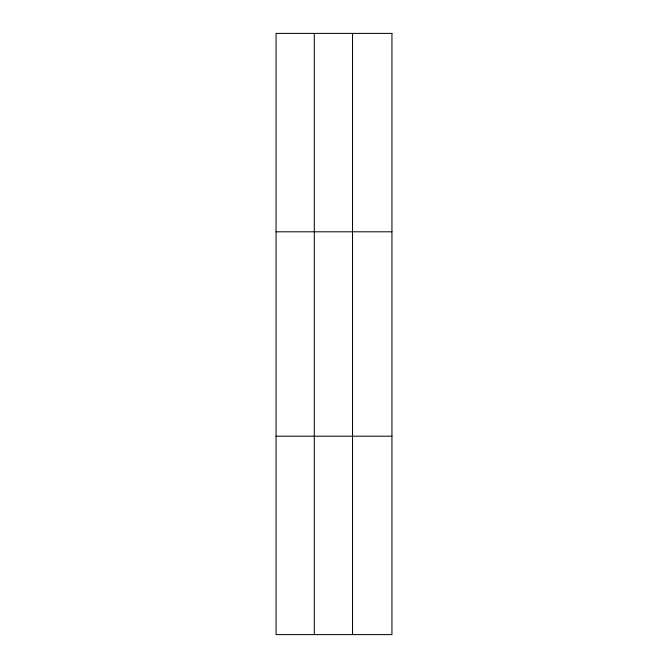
<?xml version="1.0" encoding="UTF-8"?>
<svg xmlns="http://www.w3.org/2000/svg" width="668" height="668" viewBox="0 0 668 668"><rect width="100%" height="100%" fill="white"/><g stroke="black" fill="none" stroke-linecap="round" stroke-linejoin="round"><path stroke-width="1" d="M314.302 33.4L314.302 634.6M352.537 33.4L352.537 634.6M276.059 231.796L391.941 231.796M276.059 436.204L391.941 436.204M391.941 33.4L391.941 634.6L276.059 634.6L276.059 33.4L391.941 33.4"/></g></svg>
